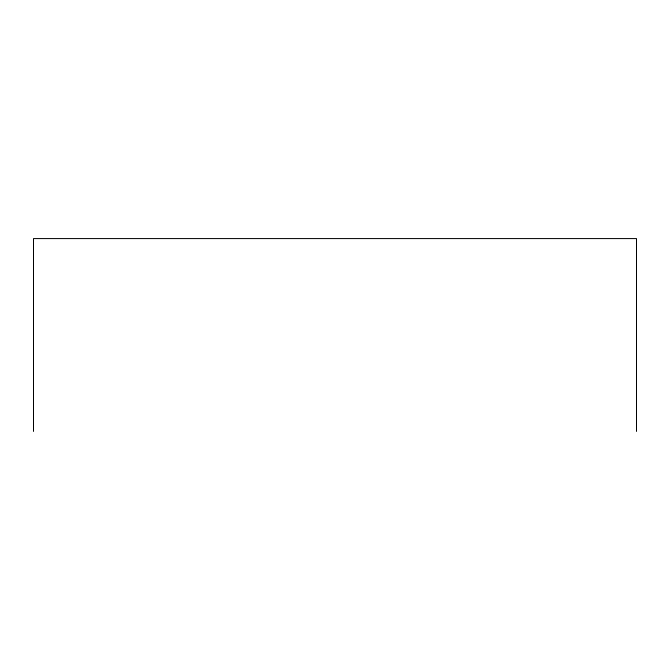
<?xml version="1.0" encoding="UTF-8"?>
<svg xmlns="http://www.w3.org/2000/svg" width="670" height="670" viewBox="0 0 670 670"><rect width="100%" height="100%" fill="white"/><g stroke="black" fill="none" stroke-linecap="round" stroke-linejoin="round"><path stroke-width="1" d="M636.5 431.421L636.5 238.579L33.5 238.579L33.5 431.421"/></g></svg>
